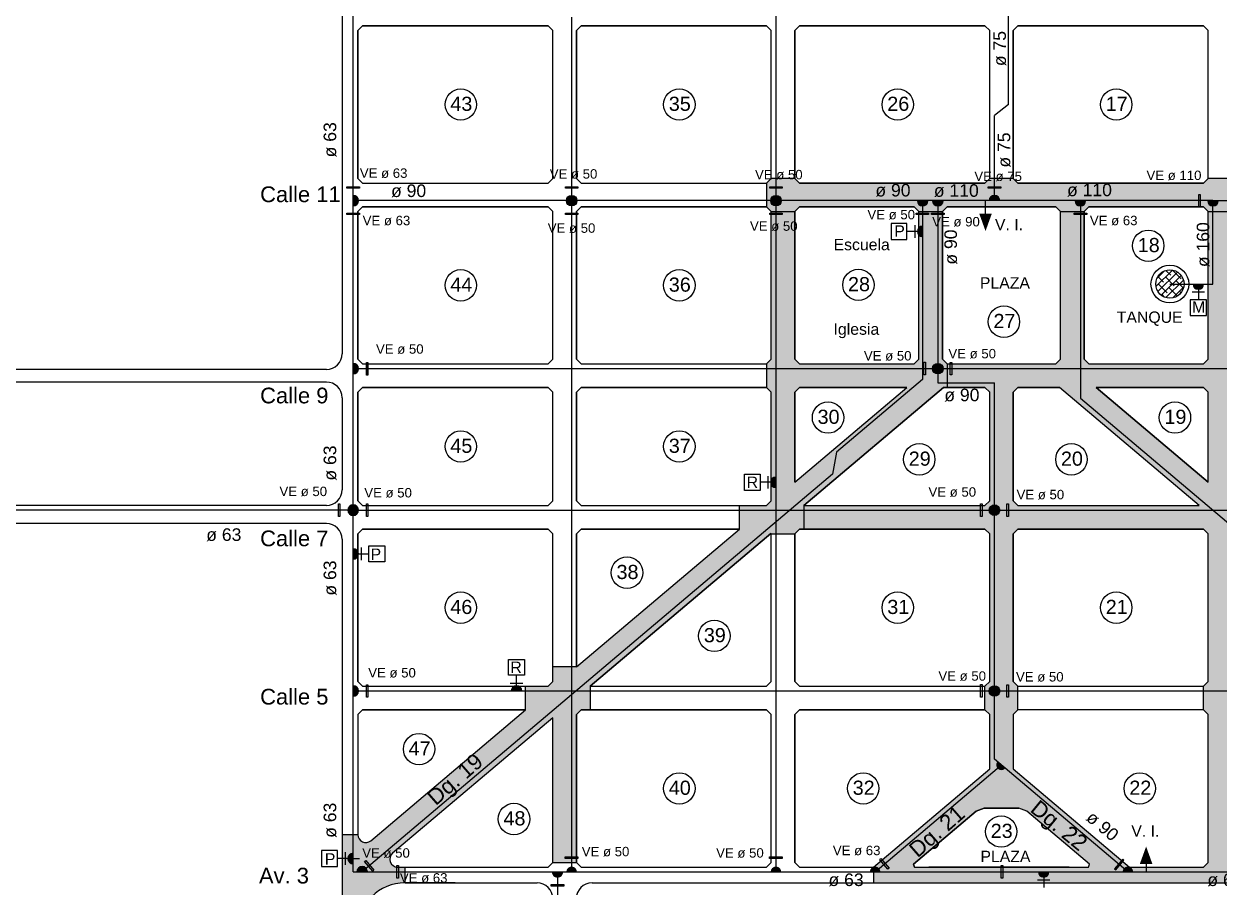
# Model space of a CAD drawing. Extents: x -48 to 13651, y -112 to 3468.
# Drawn here: x 6174 to 6935, y 1286 to 1835 of the extents above; entities that cross this region are included whole.
import ezdxf

# ---------------------------------------------------------------- set-up
doc = ezdxf.new("R2010")
doc.units = 0
doc.header["$LTSCALE"] = 6
doc.header["$MEASUREMENT"] = 0
doc.linetypes.add('DASHED', pattern=[19.05, 12.7, -6.35])
doc.layers.get('0').update_dxf_attribs({"linetype": 'CONTINUOUS'})
for name, color, linetype in [('01', 1, 'CONTINUOUS'), ('02', 2, 'CONTINUOUS'), ('Caño 50mm', 1, 'CONTINUOUS'), ('Caño 75mm', 2, 'CONTINUOUS'), ('Caño 75mm copy', 3, 'CONTINUOUS'), ('Caño 90mm copy', 4, 'CONTINUOUS'), ('Caño200mm', 6, 'CONTINUOUS'), ('llaves', 3, 'CONTINUOUS'), ('NOMENCLATURA CAÑOS', 3, 'CONTINUOUS'), ('Pavimento', 253, 'CONTINUOUS'), ('RED', 200, 'CONTINUOUS'), ('RED SEC', 150, 'CONTINUOUS')]:
    doc.layers.add(name, color=color, linetype=linetype)
doc.styles.add('DATOS', font='arial.ttf')

msp = doc.modelspace()

# ---------------------------------------------------------------- hatches: boundary and pattern name
h = msp.add_hatch()
h.set_pattern_fill('ANSI38', color=2, angle=180, style=0)
h.set_pattern_definition([(225, (8346.3462, 2006.3162), (2.245064, -2.245064), []), (315, (8346.3462, 2006.3162), (6.735192, -2.245064), [7.9375, -4.7625])])
h.paths.add_polyline_path([(6894.359, 1669.581, 1), (6912.383, 1669.581, 1)])
at = {"layer": 'Pavimento', "linetype": 'DASHED'}
msp.add_hatch(color=256, dxfattribs=at).paths.add_polyline_path([(7164.203, 1733.661, -0.2742616), (7151.904, 1735.596, -0.2032725), (7147.798, 1742.237), (7099.337, 2057.237), (7089.453, 2055.716), (7103.144, 1966.723, -0.459664), (7100.601, 1963.758), (7102.908, 1948.758), (7106.364, 1945.792), (7120.837, 1851.723), (7118.293, 1848.758), (7120.601, 1833.758), (7124.057, 1830.792), (7138.529, 1736.723), (7135.985, 1733.758), (7077.736, 1733.758), (7074.736, 1736.758), (7059.736, 1736.758), (7056.736, 1733.758), (6945.736, 1733.758), (6942.736, 1736.758), (6927.736, 1736.758), (6924.736, 1733.758), (6806.736, 1733.758), (6803.736, 1736.758), (6788.736, 1736.758), (6785.736, 1733.758), (6667.736, 1733.758), (6664.736, 1736.758), (6649.736, 1736.758), (6646.736, 1733.758), (6646.736, 1718.758), (6649.736, 1715.758), (6664.736, 1715.758), (6667.736, 1718.758), (6740.736, 1718.758), (6743.736, 1715.758), (6758.736, 1715.758), (6761.736, 1718.758), (6830.736, 1718.758), (6833.736, 1715.758), (6848.736, 1715.758), (6851.736, 1718.758), (6924.736, 1718.758), (6927.736, 1715.758), (6942.736, 1715.758), (6945.736, 1718.758), (7056.736, 1718.758), (7059.736, 1715.758), (7074.736, 1715.758), (7077.736, 1718.758), (7138.293, 1718.758), (7141.749, 1715.792), (7156.221, 1621.723), (7153.677, 1618.758), (7155.985, 1603.758), (7159.441, 1600.792), (7170.067, 1531.723), (7167.524, 1528.758), (7169.831, 1513.758), (7173.287, 1510.792), (7187.76, 1416.723), (7185.216, 1413.758), (7187.524, 1398.758), (7190.98, 1395.792), (7202.167, 1323.074, -0.6933481), (7193.998, 1318.494), (7183.678, 1307.577, -0.6989366), (7180.451, 1298.758), (7180.451, 1288.758), (7232.774, 1288.758), (7230.507, 1303.492), (7229.033, 1303.138, -0.0305959), (7226.381, 1302.502, -0.459664), (7214.081, 1311.397), (7202.255, 1388.269, -0.0215651), (7202.108, 1389.221, -0.1989124), (7203.928, 1396.655, -0.3044683), (7215.446, 1401.39), (7213.159, 1416.038, -0.2058361), (7204.082, 1415.51, -0.2966668), (7196.813, 1423.641), (7153.183, 1707.237, -0.459664), (7163.067, 1718.758), (7163.484, 1718.758, -0.0590559), (7166.169, 1718.758), (7166.462, 1718.758)])
h = msp.add_hatch(color=256, dxfattribs=at)
h.paths.add_polyline_path([(6759.332, 1603.758), (6761.736, 1603.758), (6761.736, 1618.758), (6758.736, 1621.758), (6758.736, 1715.758), (6743.736, 1715.758), (6743.736, 1621.758), (6740.736, 1618.758), (6667.736, 1618.758), (6664.736, 1621.758), (6664.736, 1715.758), (6649.736, 1715.758), (6649.736, 1621.758), (6646.736, 1618.758), (6646.736, 1603.758), (6649.736, 1600.758), (6649.736, 1531.758), (6646.736, 1528.758), (6629.574, 1528.758), (6629.574, 1513.758), (6525.736, 1426.022), (6510.736, 1426.022), (6510.736, 1416.758), (6507.736, 1413.758), (6493.468, 1413.758), (6493.468, 1398.758), (6394.963, 1315.528, -0.6382706), (6386.736, 1319.347), (6376.736, 1319.347), (6376.736, 1258.758), (6386.736, 1258.758, -0.4142136), (6416.736, 1288.758), (6416.736, 1298.758), (6412.022, 1298.758, -0.6989366), (6408.795, 1307.577), (6510.736, 1393.711), (6510.736, 1301.758), (6525.736, 1301.758), (6525.736, 1395.758), (6528.736, 1398.758), (6534.462, 1398.758), (6534.462, 1413.758), (6649.736, 1511.156), (6649.736, 1510.758), (6664.736, 1510.758), (6667.736, 1513.758), (6670.568, 1513.758), (6670.568, 1528.758)])
h.paths.add_polyline_path([(6664.736, 1543.468), (6664.736, 1600.758), (6667.736, 1603.758), (6736.091, 1603.758)], flags=16)
h = msp.add_hatch(color=256, dxfattribs=at)
h.paths.add_polyline_path([(7167.524, 1528.758), (7077.736, 1528.758), (7074.736, 1531.758), (7074.736, 1600.758), (7077.736, 1603.758), (7155.985, 1603.758), (7153.677, 1618.758), (7077.736, 1618.758), (7074.736, 1621.758), (7074.736, 1715.758), (7059.736, 1715.758), (7059.736, 1621.758), (7056.736, 1618.758), (6945.736, 1618.758), (6942.736, 1621.758), (6942.736, 1715.758), (6927.736, 1715.758), (6927.736, 1621.758), (6924.736, 1618.758), (6851.736, 1618.758), (6848.736, 1621.758), (6848.736, 1715.758), (6833.736, 1715.758), (6833.736, 1621.758), (6830.736, 1618.758), (6761.736, 1618.758), (6761.736, 1603.758), (6785.736, 1603.758), (6788.736, 1600.758), (6788.736, 1531.758), (6785.736, 1528.758), (6670.568, 1528.758), (6670.568, 1513.758), (6785.736, 1513.758), (6788.736, 1510.758), (6788.736, 1416.758), (6785.736, 1413.758), (6785.736, 1398.758), (6788.736, 1395.758), (6788.736, 1361.283), (6714.736, 1298.758), (6714.736, 1288.758), (7180.451, 1288.758), (7180.451, 1298.758), (7077.736, 1298.758), (7074.736, 1301.758), (7059.736, 1301.758), (7056.736, 1298.758), (6945.736, 1298.758), (6942.736, 1301.758), (6942.736, 1395.758), (6945.736, 1398.758), (7056.736, 1398.758), (7059.736, 1395.758), (7074.736, 1395.758), (7076.833, 1397.854), (7183.678, 1307.577), (7193.998, 1318.494), (7099.004, 1398.758), (7187.524, 1398.758), (7185.216, 1413.758), (7077.736, 1413.758), (7074.736, 1416.758), (7074.736, 1510.758), (7077.736, 1513.758), (7169.831, 1513.758)])
h.paths.add_polyline_path([(6803.736, 1531.758), (6803.736, 1600.758), (6806.736, 1603.758), (6833.14, 1603.758), (6921.905, 1528.758), (6806.736, 1528.758)], flags=16)
h.paths.add_polyline_path([(6806.736, 1513.758), (6924.736, 1513.758), (6927.736, 1510.758), (6927.736, 1416.758), (6924.736, 1413.758), (6924.736, 1398.758), (6927.736, 1395.758), (6927.736, 1301.758), (6924.736, 1298.758), (6877.736, 1298.758), (6803.736, 1361.283), (6803.736, 1395.758), (6806.736, 1398.758), (6806.736, 1413.758), (6803.736, 1416.758), (6803.736, 1510.758)], flags=17)
h.paths.add_polyline_path([(6856.382, 1603.758), (6924.736, 1603.758), (6927.736, 1600.758), (6927.736, 1543.468)], flags=17)
h.paths.add_polyline_path([(6942.736, 1531.758), (6942.736, 1600.758), (6945.736, 1603.758), (7056.736, 1603.758), (7059.736, 1600.758), (7059.736, 1531.758), (7056.736, 1528.758), (6945.736, 1528.758)], flags=16)
h.paths.add_polyline_path([(7057.32, 1414.341), (7056.736, 1413.758), (6945.736, 1413.758), (6942.736, 1416.758), (6942.736, 1511.156)], flags=16)
h.paths.add_polyline_path([(6962.899, 1513.758), (7056.736, 1513.758), (7059.736, 1510.758), (7059.736, 1431.937)], flags=17)
h.paths.add_polyline_path([(6807.165, 1336.214), (6812.456, 1334.277), (6852.203, 1300.694), (6851.495, 1298.758), (6740.978, 1298.758), (6740.269, 1300.694), (6780.016, 1334.277), (6785.308, 1336.214)], flags=16)
h.paths.add_polyline_path([(6781.019, 1300.111), (6816.499, 1300.111), (6816.499, 1310.911), (6781.019, 1310.911)], flags=8)
at = {"layer": 'RED SEC'}
h = msp.add_hatch(color=256, dxfattribs=at)
edge = h.paths.add_edge_path()
edge.add_line((6383.736, 1725.951), (6383.736, 1719.248))
edge.add_arc((6383.736, 1722.6), 3.351, 270, 450)
for points in [[(6522.736, 1719.248, 1), (6522.736, 1725.951, 1)], [(6652.736, 1719.248, 1), (6652.736, 1725.951, 1)], [(6755.736, 1612.406, 1), (6755.736, 1619.109, 1)], [(6791.736, 1522.406, 1), (6791.736, 1529.109, 1)], [(6795.088, 1410.744, 1), (6788.385, 1410.771, 1)]]:
    msp.add_hatch(color=256, dxfattribs=at).paths.add_polyline_path(points)
h = msp.add_hatch(color=256, dxfattribs=at)
edge = h.paths.add_edge_path()
edge.add_line((6749.4, 1722.6), (6742.697, 1722.6))
edge.add_arc((6746.049, 1722.6), 3.351, 180, 360)
h = msp.add_hatch(color=256, dxfattribs=at)
edge = h.paths.add_edge_path()
edge.add_line((6759.088, 1722.6), (6752.385, 1722.6))
edge.add_arc((6755.736, 1722.6), 3.351, 180, 360)
h = msp.add_hatch(color=256, dxfattribs=at)
edge = h.paths.add_edge_path()
edge.add_line((6795.088, 1722.6), (6788.385, 1722.6))
edge.add_arc((6791.736, 1722.6), 3.351, 0, 180, ccw=False)
h = msp.add_hatch(color=256, dxfattribs=at)
edge = h.paths.add_edge_path()
edge.add_line((6849.775, 1722.6), (6843.073, 1722.6))
edge.add_arc((6846.424, 1722.6), 3.351, 180, 360)
h = msp.add_hatch(color=256, dxfattribs=at)
edge = h.paths.add_edge_path()
edge.add_line((6934.125, 1722.6), (6927.422, 1722.6))
edge.add_arc((6930.774, 1722.6), 3.351, 180, 360)
h = msp.add_hatch(color=256, dxfattribs=at)
edge = h.paths.add_edge_path()
edge.add_line((6746.083, 1706.385), (6746.083, 1699.682))
edge.add_arc((6746.083, 1703.033), 3.351, -270, -90, ccw=False)
h = msp.add_hatch(color=256, dxfattribs=at)
edge = h.paths.add_edge_path()
edge.add_line((6918.139, 1669.581), (6924.842, 1669.581))
edge.add_arc((6921.491, 1669.581), 3.351, -180, 0, ccw=False)
h = msp.add_hatch(color=256, dxfattribs=at)
edge = h.paths.add_edge_path()
edge.add_line((6383.736, 1619.109), (6383.736, 1612.406))
edge.add_arc((6383.736, 1615.758), 3.351, 270, 450)
h = msp.add_hatch(color=256, dxfattribs=at)
edge = h.paths.add_edge_path()
edge.add_line((6652.736, 1540.116), (6652.736, 1546.819))
edge.add_arc((6652.736, 1543.468), 3.351, 450, 630)
h = msp.add_hatch(color=256, dxfattribs=at)
edge = h.paths.add_edge_path()
edge.add_line((6383.736, 1529.109), (6383.736, 1522.406))
edge.add_arc((6383.736, 1525.758), 3.351, 90, 270, ccw=False)
h = msp.add_hatch(color=256, dxfattribs=at)
edge = h.paths.add_edge_path()
edge.add_line((6383.736, 1529.109), (6383.736, 1522.406))
edge.add_arc((6383.736, 1525.758), 3.351, 270, 450)
h = msp.add_hatch(color=256, dxfattribs=at)
edge = h.paths.add_edge_path()
edge.add_line((6383.736, 1501.265), (6383.736, 1494.563))
edge.add_arc((6383.736, 1497.914), 3.351, 630, 810)
h = msp.add_hatch(color=256, dxfattribs=at)
edge = h.paths.add_edge_path()
edge.add_line((6383.736, 1414.109), (6383.736, 1407.406))
edge.add_arc((6383.736, 1410.758), 3.351, 270, 450)
h = msp.add_hatch(color=256, dxfattribs=at)
edge = h.paths.add_edge_path()
edge.add_line((6484.351, 1410.758), (6491.053, 1410.758))
edge.add_arc((6487.702, 1410.758), 3.351, 360, 540)
h = msp.add_hatch(color=256, dxfattribs=at)
edge = h.paths.add_edge_path()
edge.add_line((6798.757, 1361.562), (6793.637, 1365.888))
edge.add_arc((6796.197, 1363.725), 3.351, 139.804435, 319.804435)
h = msp.add_hatch(color=256, dxfattribs=at)
edge = h.paths.add_edge_path()
edge.add_line((6383.736, 1307.504), (6383.736, 1300.801))
edge.add_arc((6383.736, 1304.152), 3.351, -270, -90, ccw=False)
h = msp.add_hatch(color=256, dxfattribs=at)
edge = h.paths.add_edge_path()
edge.add_line((6386.065, 1295.758), (6392.768, 1295.758))
edge.add_arc((6389.417, 1295.758), 3.351, 360, 540)
h = msp.add_hatch(color=256, dxfattribs=at)
edge = h.paths.add_edge_path()
edge.add_line((6510.404, 1295.743), (6517.106, 1295.743))
edge.add_arc((6513.755, 1295.743), 3.351, -180, 0, ccw=False)
h = msp.add_hatch(color=256, dxfattribs=at)
edge = h.paths.add_edge_path()
edge.add_line((6519.385, 1295.758), (6526.088, 1295.758))
edge.add_arc((6522.736, 1295.758), 3.351, 360, 540)
h = msp.add_hatch(color=256, dxfattribs=at)
edge = h.paths.add_edge_path()
edge.add_line((6649.385, 1295.758), (6656.088, 1295.758))
edge.add_arc((6652.736, 1295.758), 3.351, 360, 540)
h = msp.add_hatch(color=256, dxfattribs=at)
edge = h.paths.add_edge_path()
edge.add_line((6712.483, 1295.758), (6719.185, 1295.758))
edge.add_arc((6715.834, 1295.758), 3.351, 360, 540)
h = msp.add_hatch(color=256, dxfattribs=at)
edge = h.paths.add_edge_path()
edge.add_line((6819.722, 1295.758), (6826.425, 1295.758))
edge.add_arc((6823.074, 1295.758), 3.351, -180, 0, ccw=False)
h = msp.add_hatch(color=256, dxfattribs=at)
edge = h.paths.add_edge_path()
edge.add_line((6873.287, 1295.758), (6879.99, 1295.758))
edge.add_arc((6876.639, 1295.758), 3.351, 360, 540)

# ---------------------------------------------------------------- linework, layer by layer
at = {"color": 57}
for p, q in [((6376.736, 2068.758), (6376.736, 1625.258)), ((6667.736, 1833.758), (6785.736, 1833.758)), ((6788.736, 1830.758), (6785.736, 1833.758)), ((6803.736, 1830.758), (6806.736, 1833.758)), ((6806.736, 1833.758), (6924.736, 1833.758)), ((6927.736, 1830.758), (6924.736, 1833.758)), ((6386.736, 1736.758), (6386.736, 1830.758)), ((6510.736, 1736.758), (6510.736, 1830.758)), ((6525.736, 1736.758), (6525.736, 1830.758)), ((6649.736, 1736.758), (6649.736, 1830.758)), ((6664.736, 1736.758), (6664.736, 1830.758)), ((6788.736, 1736.758), (6788.736, 1830.758)), ((6803.736, 1736.758), (6803.736, 1830.758)), ((6927.736, 1736.758), (6927.736, 1830.758)), ((6389.736, 1733.758), (6386.736, 1736.758)), ((6507.736, 1733.758), (6510.736, 1736.758)), ((6528.736, 1733.758), (6525.736, 1736.758)), ((6646.736, 1733.758), (6649.736, 1736.758)), ((6667.736, 1733.758), (6664.736, 1736.758)), ((6785.736, 1733.758), (6788.736, 1736.758)), ((6806.736, 1733.758), (6803.736, 1736.758)), ((6924.736, 1733.758), (6927.736, 1736.758)), ((6389.736, 1733.758), (6507.736, 1733.758)), ((6528.736, 1733.758), (6646.736, 1733.758)), ((6667.736, 1733.758), (6785.736, 1733.758)), ((6806.736, 1733.758), (6924.736, 1733.758)), ((6389.736, 1718.758), (6386.736, 1715.758)), ((6389.736, 1718.758), (6507.736, 1718.758)), ((6510.736, 1715.758), (6507.736, 1718.758)), ((6525.736, 1715.758), (6528.736, 1718.758)), ((6528.736, 1718.758), (6646.736, 1718.758)), ((6649.736, 1715.758), (6646.736, 1718.758)), ((6664.736, 1715.758), (6667.736, 1718.758)), ((6667.736, 1718.758), (6740.736, 1718.758)), ((6386.736, 1621.758), (6386.736, 1715.758)), ((6510.736, 1621.758), (6510.736, 1715.758)), ((6525.736, 1621.758), (6525.736, 1715.758)), ((6649.736, 1621.758), (6649.736, 1715.758)), ((6664.736, 1621.758), (6664.736, 1715.758)), ((6389.736, 1618.758), (6386.736, 1621.758)), ((6507.736, 1618.758), (6510.736, 1621.758)), ((6528.736, 1618.758), (6525.736, 1621.758)), ((6646.736, 1618.758), (6649.736, 1621.758)), ((6667.736, 1618.758), (6664.736, 1621.758)), ((6366.736, 1615.258), (5955.236, 1615.258)), ((6389.736, 1618.758), (6507.736, 1618.758)), ((6528.736, 1618.758), (6646.736, 1618.758)), ((6667.736, 1618.758), (6740.736, 1618.758)), ((6366.736, 1607.258), (5963.236, 1607.258)), ((6376.736, 1597.258), (6376.736, 1538.758)), ((6386.736, 1600.758), (6389.736, 1603.758)), ((6386.736, 1531.758), (6386.736, 1600.758)), ((6389.736, 1603.758), (6507.736, 1603.758)), ((6510.736, 1600.758), (6507.736, 1603.758)), ((6510.736, 1531.758), (6510.736, 1600.758)), ((6525.736, 1600.758), (6528.736, 1603.758)), ((6525.736, 1531.758), (6525.736, 1600.758)), ((6528.736, 1603.758), (6646.736, 1603.758)), ((6649.736, 1600.758), (6646.736, 1603.758)), ((6649.736, 1531.758), (6649.736, 1600.758)), ((6664.736, 1600.758), (6667.736, 1603.758)), ((6664.736, 1543.468), (6736.091, 1603.758)), ((6664.736, 1543.468), (6664.736, 1600.758)), ((6667.736, 1603.758), (6736.091, 1603.758)), ((6670.568, 1528.758), (6759.332, 1603.758)), ((6788.736, 1531.758), (6788.736, 1600.758)), ((6803.736, 1531.758), (6803.736, 1600.758)), ((6921.905, 1528.758), (6833.14, 1603.758)), ((6927.736, 1543.468), (6856.382, 1603.758)), ((6927.736, 1543.468), (6927.736, 1600.758)), ((6366.736, 1528.758), (5943.236, 1528.758)), ((6389.736, 1528.758), (6386.736, 1531.758)), ((6389.736, 1528.758), (6507.736, 1528.758)), ((6507.736, 1528.758), (6510.736, 1531.758)), ((6528.736, 1528.758), (6525.736, 1531.758)), ((6528.736, 1528.758), (6646.736, 1528.758)), ((6646.736, 1528.758), (6649.736, 1531.758)), ((6670.568, 1528.758), (6785.736, 1528.758)), ((6785.736, 1528.758), (6788.736, 1531.758)), ((6806.736, 1528.758), (6803.736, 1531.758)), ((6806.736, 1528.758), (6921.905, 1528.758)), ((6366.736, 1517.258), (5943.236, 1517.258)), ((6386.736, 1510.758), (6389.736, 1513.758)), ((6389.736, 1513.758), (6507.736, 1513.758)), ((6510.736, 1510.758), (6507.736, 1513.758)), ((6525.736, 1510.758), (6528.736, 1513.758)), ((6525.736, 1426.022), (6629.574, 1513.758)), ((6528.736, 1513.758), (6629.574, 1513.758)), ((6664.736, 1510.758), (6667.736, 1513.758)), ((6667.736, 1513.758), (6785.736, 1513.758)), ((6788.736, 1510.758), (6785.736, 1513.758)), ((6803.736, 1510.758), (6806.736, 1513.758)), ((6806.736, 1513.758), (6924.736, 1513.758)), ((6927.736, 1510.758), (6924.736, 1513.758)), ((6376.736, 1507.258), (6376.736, 1133.209)), ((6386.736, 1416.758), (6386.736, 1510.758)), ((6510.736, 1416.758), (6510.736, 1510.758)), ((6525.736, 1426.022), (6525.736, 1510.758)), ((6534.462, 1413.758), (6649.52, 1510.974)), ((6649.736, 1510.758), (6649.52, 1510.974)), ((6649.736, 1416.758), (6649.736, 1510.758)), ((6664.736, 1416.758), (6664.736, 1510.758)), ((6788.736, 1416.758), (6788.736, 1510.758)), ((6803.736, 1416.758), (6803.736, 1510.758)), ((6927.736, 1416.758), (6927.736, 1510.758)), ((6389.736, 1413.758), (6386.736, 1416.758)), ((6507.736, 1413.758), (6510.736, 1416.758)), ((6646.736, 1413.758), (6649.736, 1416.758)), ((6667.736, 1413.758), (6664.736, 1416.758)), ((6785.736, 1413.758), (6788.736, 1416.758)), ((6806.736, 1413.758), (6803.736, 1416.758)), ((6924.736, 1413.758), (6927.736, 1416.758)), ((6389.736, 1413.758), (6507.736, 1413.758)), ((6534.462, 1413.758), (6646.736, 1413.758)), ((6667.736, 1413.758), (6785.736, 1413.758)), ((6386.736, 1395.758), (6389.736, 1398.758)), ((6389.736, 1398.758), (6493.468, 1398.758)), ((6510.736, 1301.758), (6510.736, 1393.711)), ((6525.736, 1395.758), (6528.736, 1398.758)), ((6525.736, 1301.758), (6525.736, 1395.758)), ((6528.736, 1398.758), (6646.736, 1398.758)), ((6649.736, 1395.758), (6646.736, 1398.758)), ((6649.736, 1301.758), (6649.736, 1395.758)), ((6664.736, 1395.758), (6667.736, 1398.758)), ((6664.736, 1301.758), (6664.736, 1395.758)), ((6667.736, 1398.758), (6785.736, 1398.758)), ((6785.736, 1398.758), (6788.736, 1395.758)), ((6788.736, 1361.283), (6788.736, 1395.758)), ((6803.736, 1395.758), (6806.736, 1398.758)), ((6714.736, 1298.758), (6788.736, 1361.283)), ((6740.269, 1300.694), (6780.016, 1334.277)), ((6780.016, 1334.277), (6785.308, 1336.214)), ((6785.308, 1336.214), (6807.165, 1336.214)), ((6507.736, 1298.758), (6510.736, 1301.758)), ((6528.736, 1298.758), (6525.736, 1301.758)), ((6646.736, 1298.758), (6649.736, 1301.758)), ((6667.736, 1298.758), (6664.736, 1301.758)), ((6528.736, 1298.758), (6646.736, 1298.758)), ((6667.736, 1298.758), (6714.736, 1298.758)), ((6740.978, 1298.758), (6851.495, 1298.758)), ((6839.27, 1298.758), (6750.083, 1298.758)), ((6750.083, 1298.758), (6835.467, 1298.758)), ((6416.736, 1288.758), (6500.736, 1288.758)), ((6448.736, 1288.758), (6416.736, 1288.758)), ((6535.736, 1288.758), (7239.374, 1288.758))]:
    msp.add_line(p, q, dxfattribs=at)
at = {"color": 2}
for p, q in [((6386.736, 1830.758), (6389.736, 1833.758)), ((6389.736, 1833.758), (6507.736, 1833.758)), ((6507.736, 1833.758), (6510.736, 1830.758)), ((6525.736, 1830.758), (6528.736, 1833.758)), ((6528.736, 1833.758), (6646.736, 1833.758)), ((6649.736, 1830.758), (6646.736, 1833.758)), ((6664.736, 1830.758), (6667.736, 1833.758)), ((6743.736, 1715.758), (6740.736, 1718.758)), ((6758.736, 1715.758), (6761.736, 1718.758)), ((6761.736, 1718.758), (6830.736, 1718.758)), ((6833.736, 1715.758), (6830.736, 1718.758)), ((6848.736, 1715.758), (6851.736, 1718.758)), ((6851.736, 1718.758), (6924.736, 1718.758)), ((6927.736, 1715.758), (6924.736, 1718.758)), ((6743.736, 1621.758), (6743.736, 1715.758)), ((6758.736, 1621.758), (6758.736, 1715.758)), ((6833.736, 1621.758), (6833.736, 1715.758)), ((6848.736, 1621.758), (6848.736, 1715.758)), ((6927.736, 1621.758), (6927.736, 1715.758)), ((6740.736, 1618.758), (6743.736, 1621.758)), ((6761.736, 1618.758), (6758.736, 1621.758)), ((6830.736, 1618.758), (6833.736, 1621.758)), ((6851.736, 1618.758), (6848.736, 1621.758)), ((6924.736, 1618.758), (6927.736, 1621.758)), ((6761.736, 1618.758), (6830.736, 1618.758)), ((6851.736, 1618.758), (6924.736, 1618.758)), ((6759.332, 1603.758), (6785.736, 1603.758)), ((6788.736, 1600.758), (6785.736, 1603.758)), ((6803.736, 1600.758), (6806.736, 1603.758)), ((6806.736, 1603.758), (6833.14, 1603.758)), ((6856.382, 1603.758), (6924.736, 1603.758)), ((6927.736, 1600.758), (6924.736, 1603.758))]:
    msp.add_line(p, q, dxfattribs=at)
at = {"color": 57}
for points in [[(6510.736, 1830.758), (6507.736, 1833.758), (6389.736, 1833.758), (6386.736, 1830.758), (6386.736, 1736.758), (6389.736, 1733.758), (6507.736, 1733.758), (6510.736, 1736.758)], [(6649.736, 1830.758), (6646.736, 1833.758), (6528.736, 1833.758), (6525.736, 1830.758), (6525.736, 1736.758), (6528.736, 1733.758), (6646.736, 1733.758), (6649.736, 1736.758)], [(6788.736, 1830.758), (6785.736, 1833.758), (6667.736, 1833.758), (6664.736, 1830.758), (6664.736, 1736.758), (6667.736, 1733.758), (6785.736, 1733.758), (6788.736, 1736.758)], [(6927.736, 1830.758), (6924.736, 1833.758), (6806.736, 1833.758), (6803.736, 1830.758), (6803.736, 1736.758), (6806.736, 1733.758), (6924.736, 1733.758), (6927.736, 1736.758)], [(6927.736, 1830.758), (6924.736, 1833.758), (6806.736, 1833.758), (6803.736, 1830.758), (6803.736, 1736.758), (6806.736, 1733.758), (6924.736, 1733.758), (6927.736, 1736.758)], [(6510.736, 1715.758), (6507.736, 1718.758), (6389.736, 1718.758), (6386.736, 1715.758), (6386.736, 1621.758), (6389.736, 1618.758), (6507.736, 1618.758), (6510.736, 1621.758)], [(6510.736, 1715.758), (6507.736, 1718.758), (6389.736, 1718.758), (6386.736, 1715.758), (6386.736, 1621.758), (6389.736, 1618.758), (6507.736, 1618.758), (6510.736, 1621.758)], [(6649.736, 1715.758), (6646.736, 1718.758), (6528.736, 1718.758), (6525.736, 1715.758), (6525.736, 1621.758), (6528.736, 1618.758), (6646.736, 1618.758), (6649.736, 1621.758)], [(6743.736, 1715.758), (6740.736, 1718.758), (6667.736, 1718.758), (6664.736, 1715.758), (6664.736, 1621.758), (6667.736, 1618.758), (6740.736, 1618.758), (6743.736, 1621.758)], [(6927.736, 1715.758), (6924.736, 1718.758), (6851.736, 1718.758), (6848.736, 1715.758), (6848.736, 1621.758), (6851.736, 1618.758), (6924.736, 1618.758), (6927.736, 1621.758)], [(6510.736, 1600.758), (6507.736, 1603.758), (6389.736, 1603.758), (6386.736, 1600.758), (6386.736, 1531.758), (6389.736, 1528.758), (6507.736, 1528.758), (6510.736, 1531.758)], [(6510.736, 1600.758), (6507.736, 1603.758), (6389.736, 1603.758), (6386.736, 1600.758), (6386.736, 1531.758), (6389.736, 1528.758), (6507.736, 1528.758), (6510.736, 1531.758)], [(6649.736, 1600.758), (6646.736, 1603.758), (6528.736, 1603.758), (6525.736, 1600.758), (6525.736, 1531.758), (6528.736, 1528.758), (6646.736, 1528.758), (6649.736, 1531.758)], [(6649.736, 1600.758), (6646.736, 1603.758), (6528.736, 1603.758), (6525.736, 1600.758), (6525.736, 1531.758), (6528.736, 1528.758), (6646.736, 1528.758), (6649.736, 1531.758)], [(6736.091, 1603.758), (6667.736, 1603.758), (6664.736, 1600.758), (6664.736, 1543.468)], [(6736.091, 1603.758), (6667.736, 1603.758), (6664.736, 1600.758), (6664.736, 1543.468)], [(6788.736, 1600.758), (6785.736, 1603.758), (6759.332, 1603.758), (6670.568, 1528.758), (6785.736, 1528.758), (6788.736, 1531.758)], [(6788.736, 1600.758), (6785.736, 1603.758), (6759.332, 1603.758), (6670.568, 1528.758), (6785.736, 1528.758), (6788.736, 1531.758)], [(6833.14, 1603.758), (6806.736, 1603.758), (6803.736, 1600.758), (6803.736, 1531.758), (6806.736, 1528.758), (6921.905, 1528.758)], [(6833.14, 1603.758), (6806.736, 1603.758), (6803.736, 1600.758), (6803.736, 1531.758), (6806.736, 1528.758), (6921.905, 1528.758)], [(6927.736, 1600.758), (6924.736, 1603.758), (6856.382, 1603.758), (6927.736, 1543.468)], [(6510.736, 1510.758), (6507.736, 1513.758), (6389.736, 1513.758), (6386.736, 1510.758), (6386.736, 1416.758), (6389.736, 1413.758), (6507.736, 1413.758), (6510.736, 1416.758)], [(6510.736, 1510.758), (6507.736, 1513.758), (6389.736, 1513.758), (6386.736, 1510.758), (6386.736, 1416.758), (6389.736, 1413.758), (6507.736, 1413.758), (6510.736, 1416.758)], [(6629.574, 1513.758), (6528.736, 1513.758), (6525.736, 1510.758), (6525.736, 1426.022)], [(6629.574, 1513.758), (6528.736, 1513.758), (6525.736, 1510.758), (6525.736, 1426.022)], [(6788.736, 1510.758), (6785.736, 1513.758), (6667.736, 1513.758), (6664.736, 1510.758), (6664.736, 1416.758), (6667.736, 1413.758), (6785.736, 1413.758), (6788.736, 1416.758)], [(6788.736, 1510.758), (6785.736, 1513.758), (6667.736, 1513.758), (6664.736, 1510.758), (6664.736, 1416.758), (6667.736, 1413.758), (6785.736, 1413.758), (6788.736, 1416.758)], [(6927.736, 1510.758), (6924.736, 1513.758), (6806.736, 1513.758), (6803.736, 1510.758), (6803.736, 1416.758), (6806.736, 1413.758), (6924.736, 1413.758), (6927.736, 1416.758)], [(6927.736, 1510.758), (6924.736, 1513.758), (6806.736, 1513.758), (6803.736, 1510.758), (6803.736, 1416.758), (6806.736, 1413.758), (6924.736, 1413.758), (6927.736, 1416.758)], [(6649.736, 1510.758), (6649.52, 1510.974), (6534.462, 1413.758), (6646.736, 1413.758), (6649.736, 1416.758)], [(6649.736, 1510.758), (6649.52, 1510.974), (6534.462, 1413.758), (6646.736, 1413.758), (6649.736, 1416.758)], [(6649.736, 1395.758), (6646.736, 1398.758), (6528.736, 1398.758), (6525.736, 1395.758), (6525.736, 1301.758), (6528.736, 1298.758), (6646.736, 1298.758), (6649.736, 1301.758)], [(6788.736, 1361.283), (6788.736, 1395.758), (6785.736, 1398.758), (6667.736, 1398.758), (6664.736, 1395.758), (6664.736, 1301.758), (6667.736, 1298.758), (6714.736, 1298.758)], [(6927.736, 1395.758), (6924.736, 1398.758), (6806.736, 1398.758), (6803.736, 1395.758), (6803.736, 1361.283), (6877.736, 1298.758), (6924.736, 1298.758), (6927.736, 1301.758)], [(6812.456, 1334.277), (6807.165, 1336.214), (6785.308, 1336.214), (6780.016, 1334.277), (6740.269, 1300.694), (6740.978, 1298.758), (6851.495, 1298.758), (6852.203, 1300.694)]]:
    msp.add_lwpolyline(points, close=True, dxfattribs=at)
for points in [[(6493.468, 1398.758), (6389.736, 1398.758), (6386.736, 1395.758), (6386.736, 1319.347, 0.6382706), (6394.963, 1315.528)], [(6510.736, 1393.711), (6408.795, 1307.577, 0.6989366), (6412.022, 1298.758), (6507.736, 1298.758), (6510.736, 1301.758)]]:
    msp.add_lwpolyline(points, format="xyb", close=True, dxfattribs=at)
at = {"color": 2}
msp.add_circle((6903.371, 1669.581), 9.012, dxfattribs=at)
at = {"color": 57}
for centre, radius, start, end in [((6366.736, 1625.258), 10, 270, 0), ((6366.736, 1597.258), 10, 0, 90), ((6366.736, 1538.758), 10, 270, 0), ((6366.736, 1507.258), 10, 0, 90), ((6416.736, 1258.758), 30, 90, 180), ((6500.736, 1278.758), 10, 0, 90), ((6535.736, 1278.758), 10, 90, 180)]:
    msp.add_arc(centre, radius, start, end, dxfattribs=at)
at = {"layer": '01'}
for points in [[(6726.026, 1708.141), (6726.026, 1697.925), (6736.062, 1697.925), (6736.062, 1708.141)], [(6916.382, 1649.524), (6926.599, 1649.524), (6926.599, 1659.56), (6916.382, 1659.56)], [(6632.679, 1538.359), (6632.679, 1548.576), (6642.715, 1548.576), (6642.715, 1538.359)], [(6403.793, 1503.022), (6403.793, 1492.806), (6393.757, 1492.806), (6393.757, 1503.022)], [(6482.594, 1430.815), (6492.81, 1430.815), (6492.81, 1420.779), (6482.594, 1420.779)], [(6363.679, 1309.261), (6363.679, 1299.044), (6373.715, 1299.044), (6373.715, 1309.261)]]:
    msp.add_lwpolyline(points, close=True, dxfattribs=at)
for points in [[(6746.083, 1703.033), (6736.062, 1703.033)], [(6921.491, 1669.581), (6921.491, 1659.56)], [(6652.736, 1543.468), (6642.715, 1543.468)], [(6383.736, 1497.914), (6393.757, 1497.914)], [(6487.702, 1410.758), (6487.702, 1420.779)], [(6383.736, 1304.152), (6373.715, 1304.152)], [(6823.074, 1295.758), (6823.074, 1285.737)]]:
    msp.add_lwpolyline(points, dxfattribs=at)
at = {"layer": '02', "color": 6}
msp.add_line((6740.978, 1298.758), (6740.269, 1300.694), dxfattribs=at)
at = {"layer": '02'}
msp.add_lwpolyline([(6833.736, 1715.758), (6830.736, 1718.758), (6761.736, 1718.758), (6758.736, 1715.758), (6758.736, 1621.758), (6761.736, 1618.758), (6830.736, 1618.758), (6833.736, 1621.758)], close=True, dxfattribs=at)
at = {"layer": 'Caño 50mm'}
for p, q in [((6652.736, 1951.758), (6652.736, 1295.758)), ((6522.736, 1839.312), (6522.736, 1295.758)), ((6746.049, 1722.6), (6746.049, 1608.84)), ((6383.736, 1615.758), (7160.174, 1615.758)), ((6746.049, 1608.84), (6691.209, 1562.562)), ((6691.209, 1562.562), (6688.815, 1548.729)), ((6688.815, 1548.729), (6389.417, 1295.758)), ((6383.736, 1525.758), (7174.02, 1525.758)), ((6383.736, 1410.758), (7041.553, 1410.758))]:
    msp.add_line(p, q, dxfattribs=at)
at = {"layer": 'Caño 50mm', "linetype": 'DASHED'}
msp.add_line((6513.736, 1295.758), (6513.736, 1040.993), dxfattribs=at)
at = {"layer": 'Caño 75mm'}
for p, q in [((6383.736, 1295.758), (6383.736, 1845.758)), ((6846.424, 1722.6), (6846.424, 1597.088)), ((6846.424, 1597.088), (7193.622, 1303.729)), ((6383.736, 1525.758), (5927.417, 1525.758)), ((6715.834, 1295.758), (6796.197, 1363.725)), ((6383.736, 1295.758), (7209.405, 1295.758))]:
    msp.add_line(p, q, dxfattribs=at)
at = {"layer": 'Caño 75mm copy'}
for p, q in [((6800.736, 1783.758), (6800.736, 2071.758)), ((6800.736, 1783.758), (6791.736, 1776.679)), ((6791.736, 1722.6), (6791.736, 1776.679)), ((6930.774, 1722.6), (7143.737, 1722.6))]:
    msp.add_line(p, q, dxfattribs=at)
at = {"layer": 'Caño 90mm copy'}
for p, q in [((6746.049, 1722.6), (6383.736, 1722.6)), ((6755.736, 1722.6), (6755.736, 1606.758)), ((6755.736, 1606.758), (6791.736, 1606.758)), ((6791.736, 1367.494), (6791.736, 1606.758)), ((6876.639, 1295.758), (6791.736, 1367.494))]:
    msp.add_line(p, q, dxfattribs=at)
at = {"layer": 'Caño200mm'}
msp.add_line((6930.774, 1722.6), (6746.049, 1722.6), dxfattribs=at)
at = {"layer": 'Caño200mm', "linetype": 'DASHED'}
for p, q in [((6930.774, 1669.581), (6930.774, 1722.6)), ((6903.371, 1669.581), (6930.774, 1669.581))]:
    msp.add_line(p, q, dxfattribs=at)
at = {"layer": 'llaves'}
for p, q in [((6786.079, 1714.354), (6786.079, 1722.6)), ((6888.251, 1300.758), (6888.251, 1295.758))]:
    msp.add_line(p, q, dxfattribs=at)
for points in [[(6379.764, 1730.487), (6379.764, 1731.502), (6387.779, 1731.502), (6387.779, 1730.487)], [(6518.764, 1730.487), (6518.764, 1731.502), (6526.779, 1731.502), (6526.779, 1730.487)], [(6648.764, 1730.487), (6648.764, 1731.502), (6656.779, 1731.502), (6656.779, 1730.487)], [(6787.764, 1730.487), (6787.764, 1731.502), (6795.779, 1731.502), (6795.779, 1730.487)], [(6921.717, 1726.606), (6922.732, 1726.606), (6922.732, 1718.591), (6921.717, 1718.591)], [(6379.764, 1713.697), (6379.764, 1714.712), (6387.779, 1714.712), (6387.779, 1713.697)], [(6518.764, 1713.697), (6518.764, 1714.712), (6526.779, 1714.712), (6526.779, 1713.697)], [(6648.764, 1713.697), (6648.764, 1714.712), (6656.779, 1714.712), (6656.779, 1713.697)], [(6741.847, 1713.697), (6741.847, 1714.712), (6749.862, 1714.712), (6749.862, 1713.697)], [(6751.764, 1713.697), (6751.764, 1714.712), (6759.779, 1714.712), (6759.779, 1713.697)], [(6842.452, 1713.697), (6842.452, 1714.712), (6850.467, 1714.712), (6850.467, 1713.697)], [(6518.729, 1304.152), (6518.729, 1305.168), (6526.744, 1305.168), (6526.744, 1304.152)], [(6648.729, 1304.152), (6648.729, 1305.168), (6656.744, 1305.168), (6656.744, 1304.152)], [(6718.731, 1303.456), (6719.506, 1304.112), (6724.682, 1297.992), (6723.907, 1297.337)], [(6874.129, 1303.124), (6873.354, 1303.779), (6868.178, 1297.659), (6868.953, 1297.004)], [(6509.729, 1286.592), (6509.729, 1287.607), (6517.744, 1287.607), (6517.744, 1286.592)]]:
    msp.add_lwpolyline(points, close=True, dxfattribs=at)
for points in [[(6786.079, 1714.354, 8, 0, 0), (6786.079, 1703.273, 0, 0, 0)], [(6888.251, 1300.758, 8, 0, 0), (6888.251, 1311.839, 0, 0, 0)]]:
    msp.add_lwpolyline(points, format="xyseb", dxfattribs=at)
for points in [[(6393.124, 1611.715), (6392.124, 1611.717), (6392.139, 1619.733), (6393.139, 1619.732), (6393.124, 1611.715)], [(6747.843, 1611.817), (6746.843, 1611.819), (6746.858, 1619.836), (6747.858, 1619.834), (6747.843, 1611.817)], [(6764.633, 1611.748), (6763.633, 1611.75), (6763.648, 1619.767), (6764.648, 1619.765), (6764.633, 1611.748)], [(6375.334, 1521.715), (6374.334, 1521.717), (6374.349, 1529.733), (6375.349, 1529.732), (6375.334, 1521.715)], [(6393.124, 1521.715), (6392.124, 1521.717), (6392.139, 1529.733), (6393.139, 1529.732), (6393.124, 1521.715)], [(6783.843, 1521.817), (6782.843, 1521.819), (6782.858, 1529.836), (6783.858, 1529.834), (6783.843, 1521.817)], [(6800.633, 1521.748), (6799.633, 1521.75), (6799.648, 1529.767), (6800.648, 1529.765), (6800.633, 1521.748)], [(6393.124, 1406.715), (6392.124, 1406.717), (6392.139, 1414.733), (6393.139, 1414.732), (6393.124, 1406.715)], [(6783.843, 1406.817), (6782.843, 1406.819), (6782.858, 1414.836), (6783.858, 1414.834), (6783.843, 1406.817)], [(6800.633, 1406.748), (6799.633, 1406.75), (6799.648, 1414.767), (6800.648, 1414.765), (6800.633, 1406.748)], [(6396.922, 1296.849), (6396.157, 1296.205), (6390.994, 1302.338), (6391.759, 1302.982), (6396.922, 1296.849)], [(6412.522, 1291.748), (6411.522, 1291.75), (6411.537, 1299.767), (6412.537, 1299.765), (6412.522, 1291.748)], [(6797.056, 1291.748), (6796.056, 1291.75), (6796.071, 1299.767), (6797.071, 1299.765), (6797.056, 1291.748)]]:
    msp.add_lwpolyline(points, dxfattribs=at)
msp.add_circle((6903.371, 1669.581), 12.016, dxfattribs=at)
at = {"layer": 'NOMENCLATURA CAÑOS'}
for points in [[(6741.073, 1707.041), (6741.073, 1699.025)], [(6917.482, 1664.571), (6925.499, 1664.571)], [(6647.726, 1539.459), (6647.726, 1547.476)], [(6388.747, 1501.922), (6388.747, 1493.906)], [(6483.694, 1415.768), (6491.71, 1415.768)], [(6378.726, 1308.161), (6378.726, 1300.144)], [(6819.065, 1290.747), (6827.082, 1290.747)]]:
    msp.add_lwpolyline(points, dxfattribs=at)
for centre in [(6452.236, 1783.758), (6591.236, 1783.758), (6730.236, 1783.758), (6869.236, 1783.758), (6889.603, 1693.911), (6452.236, 1668.758), (6591.236, 1668.758), (6705.245, 1669.062), (6797.779, 1645.622), (6685.886, 1584.679), (6906.587, 1584.679), (6452.236, 1566.258), (6591.236, 1566.258), (6743.888, 1558.067), (6840.721, 1558.067), (6557.971, 1485.99), (6452.236, 1463.758), (6730.236, 1463.758), (6869.236, 1463.758), (6613.519, 1445.811), (6425.698, 1373.761), (6591.236, 1348.758), (6708.236, 1348.758), (6884.236, 1348.758), (6486.059, 1329.303), (6796.028, 1321.323)]:
    msp.add_circle(centre, 10, dxfattribs=at)
at = {"layer": 'Pavimento', "linetype": 'DASHED'}
for p, q in [((6646.736, 1618.758), (6646.736, 1603.758)), ((6761.736, 1618.758), (6761.736, 1603.758)), ((6629.574, 1513.758), (6629.574, 1528.758)), ((6670.568, 1528.758), (6670.568, 1513.758)), ((6649.736, 1510.758), (6664.736, 1510.758)), ((6525.736, 1426.022), (6510.736, 1426.022)), ((6493.468, 1398.758), (6493.468, 1413.758)), ((6534.462, 1413.758), (6534.462, 1398.758)), ((6785.736, 1398.758), (6785.736, 1413.758)), ((6806.736, 1398.758), (6806.736, 1413.758)), ((6924.736, 1398.758), (6924.736, 1413.758)), ((6386.736, 1319.347), (6376.736, 1319.347)), ((6510.736, 1301.758), (6525.736, 1301.758)), ((6416.736, 1288.758), (6416.736, 1298.758)), ((6714.736, 1298.758), (6714.736, 1288.758))]:
    msp.add_line(p, q, dxfattribs=at)
at = {"layer": 'Pavimento'}
msp.add_lwpolyline([(6942.736, 1736.758), (6927.736, 1736.758), (6924.736, 1733.758), (6806.736, 1733.758), (6803.736, 1736.758), (6788.736, 1736.758), (6785.736, 1733.758), (6667.736, 1733.758), (6664.736, 1736.758), (6649.736, 1736.758), (6646.736, 1733.758), (6646.736, 1718.758), (6649.736, 1715.758), (6664.736, 1715.758), (6667.736, 1718.758), (6740.736, 1718.758), (6743.736, 1715.758), (6758.736, 1715.758), (6761.736, 1718.758), (6830.736, 1718.758), (6833.736, 1715.758), (6848.736, 1715.758), (6851.736, 1718.758), (6924.736, 1718.758), (6927.736, 1715.758), (6942.736, 1715.758)], dxfattribs=at)
at = {"layer": 'RED'}
for points in [[(6392.131, 1619.732), (6392.131, 1611.715)], [(6379.728, 1304.152), (6387.745, 1304.152)]]:
    msp.add_lwpolyline(points, dxfattribs=at)
at = {"layer": 'RED SEC'}
for centre in [(6522.736, 1722.6), (6652.736, 1722.6), (6755.736, 1615.758), (6791.736, 1525.758), (6791.736, 1410.758)]:
    msp.add_circle(centre, 3.351, dxfattribs=at)
for centre, radius, start, end in [((6383.736, 1722.6), 3.351, 270, 90), ((6746.049, 1722.6), 3.351, 180, 0), ((6755.736, 1722.6), 3.351, 180, 0), ((6791.736, 1722.6), 3.351, 0, 180), ((6846.424, 1722.6), 3.351, 180, 0), ((6930.774, 1722.6), 3.351, 180, 0), ((6746.083, 1703.033), 3.351, 90, 270), ((6921.491, 1669.581), 3.351, 180, 0), ((6383.736, 1615.758), 3.351, 270, 90), ((6652.736, 1543.468), 3.351, 90, 270), ((6383.736, 1525.758), 3.351, 90, 270), ((6383.736, 1525.758), 3.351, 270, 90), ((6383.736, 1497.914), 3.351, 270, 90), ((6383.736, 1410.758), 3.351, 270, 90), ((6487.702, 1410.758), 3.351, 0, 180), ((6383.736, 1304.152), 3.351, 90, 270), ((6389.417, 1295.758), 3.351, 0, 180), ((6513.736, 1295.758), 3.32, 180, 0), ((6823.074, 1295.758), 3.351, 180, 0)]:
    msp.add_arc(centre, radius, start, end, dxfattribs=at)

# ---------------------------------------------------------------- texts
at = {"color": 2, "style": 'DATOS'}
for s, height, p in [('TANQUE', 7.2, (6869.557, 1644.904)), ('Calle 9', 10, (6324.538, 1593.676)), ('Calle 7', 10, (6324.538, 1502.822)), ('Calle 5', 10, (6324.538, 1402.13)), ('PLAZA', 7.2, (6782.819, 1301.911)), ('Av. 3', 10, (6323.791, 1288.318))]:
    msp.add_text(s, height=height, dxfattribs=at).set_placement(p)
at = {"layer": '02', "color": 2, "style": 'DATOS'}
for s, height, rotation, p in [('ø 75', 8, 90, (6799.075, 1808.153)), ('ø 63', 8, 90, (6372.947, 1750.134)), ('ø 75', 8, 90, (6801.808, 1743.635)), ('ø 90', 8, 90, (6767.906, 1681.904)), ('ø 160', 8, 90, (6928.425, 1680.325)), ('ø 63', 8, 90, (6372.947, 1544.539)), ('ø 63', 8, 90, (6372.947, 1471.388)), ('Dg. 19', 10, 41.095585, (6436.253, 1337.401)), ('ø 63', 8, 90, (6372.947, 1317.35)), ('Dg. 22', 10, 320.704455, (6813.837, 1334.48)), ('Dg. 21', 10, 41.095585, (6742.849, 1304.243)), ('ø 90', 8, 319.804435, (6849.444, 1329.101))]:
    msp.add_text(s, height=height, rotation=rotation, dxfattribs=at).set_placement(p)
for s, height, p in [('VE ø 63', 6, (6387.993, 1737.121)), ('VE ø 50', 6, (6508.827, 1736.629)), ('VE ø 50', 6, (6639.425, 1736.186)), ('VE ø 110', 6, (6888.497, 1735.726)), ('VE ø 75', 6, (6778.974, 1735.101)), ('Calle 11', 10, (6324.538, 1721.648)), ('ø 90', 8, (6407.841, 1724.906)), ('ø 90', 8, (6715.998, 1725.263)), ('ø 110', 8, (6753.197, 1725.05)), ('ø 110', 8, (6837.934, 1725.451)), ('VE ø 63', 6, (6389.786, 1706.977)), ('VE ø 50', 6, (6710.943, 1710.725)), ('VE ø 90', 6, (6752.168, 1706.224)), ('VE ø 63', 6, (6852.474, 1706.977)), ('VE ø 50', 6, (6507.549, 1702.161)), ('VE ø 50', 6, (6636.206, 1703.437)), ('P', 7.2, (6728.046, 1699.677)), ('Escuela', 7.2, (6689.388, 1691.076)), ('PLAZA', 7.2, (6782.485, 1666.705)), ('M', 7.2, (6917.517, 1651.276)), ('Iglesia', 7.2, (6689.388, 1637.306)), ('VE ø 50', 6, (6398.274, 1625.259)), ('VE ø 50', 6, (6762.467, 1622.296)), ('VE ø 50', 6, (6708.702, 1620.936)), ('ø 90', 8, (6759.859, 1595.036)), ('R', 7.2, (6634.087, 1539.938)), ('VE ø 50', 6, (6336.865, 1534.698)), ('VE ø 50', 6, (6390.831, 1533.842)), ('VE ø 50', 6, (6749.788, 1534.323)), ('VE ø 50', 6, (6805.842, 1532.688)), ('ø 63', 8, (6290.26, 1506.207)), ('P', 7.2, (6394.832, 1494.16)), ('VE ø 50', 6, (6393.342, 1419.339)), ('R', 7.2, (6483.765, 1422.254)), ('VE ø 50', 6, (6756.102, 1417.282)), ('VE ø 50', 6, (6805.461, 1416.771)), ('VE ø 50', 6, (6389.519, 1304.741)), ('VE ø 50', 6, (6529.189, 1305.626)), ('VE ø 50', 6, (6614.691, 1304.775)), ('VE ø 63', 6, (6688.944, 1306.328)), ('P', 7.2, (6365.736, 1300.347)), ('VE ø 63', 6, (6413.469, 1288.872)), ('ø 63', 8, (6686.169, 1286.702)), ('ø 63', 8, (6927.207, 1286.702))]:
    msp.add_text(s, height=height, dxfattribs=at).set_placement(p)
at = {"layer": 'NOMENCLATURA CAÑOS', "style": 'DATOS'}
for s, height, p in [('43', 9, (6445.569, 1779.718)), ('35', 9, (6584.569, 1779.718)), ('26', 9, (6723.569, 1779.718)), ('17', 9, (6862.569, 1779.718)), ('V. I.', 7.2, (6792.072, 1703.8)), ('18', 9, (6882.936, 1689.872)), ('44', 9, (6445.569, 1664.718)), ('36', 9, (6584.569, 1664.718)), ('28', 9, (6698.578, 1665.023)), ('27', 9, (6791.111, 1641.582)), ('30', 9, (6679.218, 1580.64)), ('19', 9, (6899.919, 1580.64)), ('45', 9, (6445.569, 1562.218)), ('37', 9, (6584.569, 1562.218)), ('29', 9, (6737.221, 1554.027)), ('20', 9, (6834.054, 1554.027)), ('38', 9, (6551.303, 1481.95)), ('46', 9, (6445.569, 1459.718)), ('31', 9, (6723.569, 1459.718)), ('21', 9, (6862.569, 1459.718)), ('39', 9, (6606.851, 1441.771)), ('47', 9, (6419.031, 1369.722)), ('40', 9, (6584.569, 1344.718)), ('32', 9, (6701.569, 1344.718)), ('22', 9, (6877.569, 1344.718)), ('48', 9, (6479.391, 1325.264)), ('23', 9, (6789.361, 1317.283)), ('V. I.', 7.2, (6878.821, 1318.126))]:
    msp.add_text(s, height=height, dxfattribs=at).set_placement(p)

doc.saveas('drawing.dxf')
